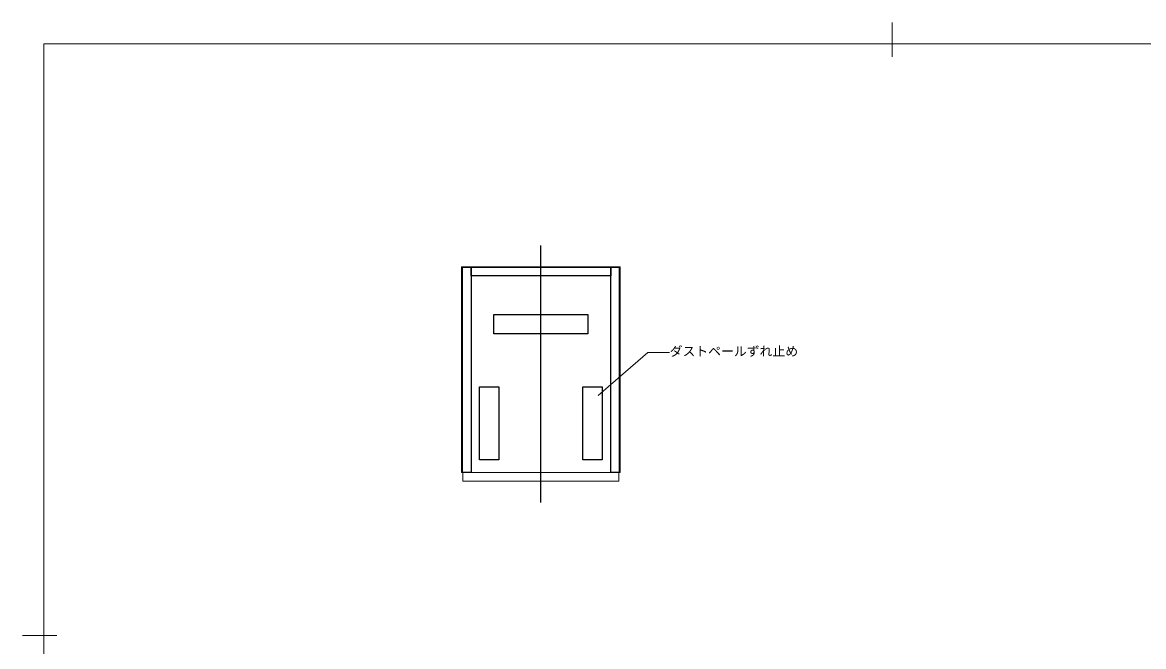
# Model space of a CAD drawing. Units: millimetres, scale not verified. Extents: x -203 to 203, y -143 to 143.
# Drawn here: x -203 to 58.7, y -2.6 to 143 of the extents above; entities that cross this region are included whole.
import ezdxf
from ezdxf.enums import TextEntityAlignment as Align

# ---------------------------------------------------------------- set-up
doc = ezdxf.new("R2010")
doc.units = ezdxf.units.MM
doc.header["$LTSCALE"] = 0.25
for name, color, linetype, lineweight in [('0-1_図面_FORMAT$01_WAKU$OUT_LINE', 6, 'Continuous', 18), ('0-6_WAKU_INVISIBLE', 7, 'Continuous', 18), ('0-7_DIMENSION_LINES$02_DIMENSI', 7, 'Continuous', 25), ('0-8_DIMENSION_LINES$01_CENTER_', 7, 'Continuous', 25), ('0-9_DIMENSION_LINES$03_LINES', 7, 'Continuous', 18), ('0-A_DIMENSION_LINES$05_HIDE_LI', 7, 'Continuous', 25)]:
    doc.layers.add(name, color=color, linetype=linetype, lineweight=lineweight)
doc.styles.add('ＭＳ ゴシック', font='')
doc.styles.get('ＭＳ ゴシック').set_extended_font_data('MS Gothic')

msp = doc.modelspace()

# ---------------------------------------------------------------- linework, layer by layer
at = {"layer": '0-1_図面_FORMAT$01_WAKU$OUT_LINE'}
for p, q in [((0, 135), (0, 143)), ((-195, 0), (-203, 0))]:
    msp.add_line(p, q, dxfattribs=at)
msp.add_lwpolyline([(-198, -138), (198, -138), (198, 138), (-198, 138)], close=True, dxfattribs=at)
at = {"layer": '0-6_WAKU_INVISIBLE'}
for p, q in [((-198, 138), (-198, -138)), ((198, 138), (-198, 138))]:
    msp.add_line(p, q, dxfattribs=at)
at = {"layer": '0-7_DIMENSION_LINES$02_DIMENSI', "color": 1, "lineweight": 18}
for p, q in [((-68.6, 56), (-57, 66)), ((-57, 66), (-52, 66))]:
    msp.add_line(p, q, dxfattribs=at)
at = {"layer": '0-8_DIMENSION_LINES$01_CENTER_'}
msp.add_line((-82, 31), (-82, 91), dxfattribs=at)
at = {"layer": '0-9_DIMENSION_LINES$03_LINES'}
for p, q in [((-100.5, 38), (-100.5, 86)), ((-100.5, 86), (-63.5, 86)), ((-63.5, 86), (-63.5, 38)), ((-63.5, 38), (-100.5, 38)), ((-100.2, 36), (-100.2, 38)), ((-100.2, 38), (-63.8, 38)), ((-63.8, 38), (-63.8, 36)), ((-63.8, 36), (-100.2, 36))]:
    msp.add_line(p, q, dxfattribs=at)
at = {"layer": '0-A_DIMENSION_LINES$05_HIDE_LI'}
for p, q in [((-100.3, 38), (-100.3, 85.9)), ((-100.3, 85.9), (-98.3, 85.9)), ((-98.3, 83.9), (-98.3, 85.9)), ((-98.3, 85.9), (-65.7, 85.9)), ((-98.3, 85.9), (-98.3, 38)), ((-65.7, 83.9), (-98.3, 83.9)), ((-65.7, 38), (-65.7, 85.9)), ((-65.7, 85.9), (-63.7, 85.9)), ((-65.7, 85.9), (-65.7, 83.9)), ((-63.7, 85.9), (-63.7, 38)), ((-93, 70.4), (-93, 74.9)), ((-93, 74.9), (-71, 74.9)), ((-71, 74.9), (-71, 70.4)), ((-71, 70.4), (-93, 70.4)), ((-96.3, 41), (-96.3, 58)), ((-96.3, 58), (-91.8, 58)), ((-91.8, 58), (-91.8, 41)), ((-72.2, 41), (-72.2, 58)), ((-72.2, 58), (-67.7, 58)), ((-67.7, 58), (-67.7, 41)), ((-91.8, 41), (-96.3, 41)), ((-67.7, 41), (-72.2, 41)), ((-98.3, 38), (-100.3, 38)), ((-63.7, 38), (-65.7, 38))]:
    msp.add_line(p, q, dxfattribs=at)

# ---------------------------------------------------------------- texts
at = {"layer": '0-7_DIMENSION_LINES$02_DIMENSI', "style": 'ＭＳ ゴシック'}
msp.add_text('ダストペールずれ止め', height=2.199, dxfattribs=at).set_placement((-51.9345, 64.5419), align=Align.BOTTOM_LEFT)

doc.saveas('drawing.dxf')
